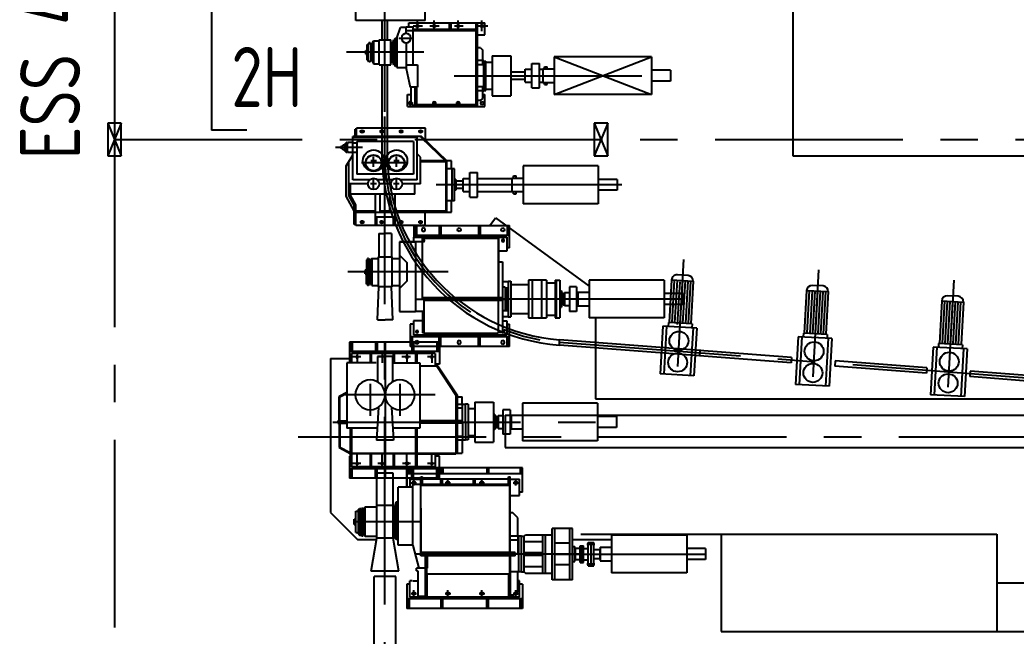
# Model space of a CAD drawing. Extents: x 10 to 414, y 6 to 241.
# Drawn here: x 30.17 to 63.34, y 189.51 to 210.03 of the extents above; entities that cross this region are included whole.
import ezdxf
from ezdxf.enums import TextEntityAlignment as Align

# ---------------------------------------------------------------- set-up
doc = ezdxf.new("R2010")
doc.units = 0
doc.header["$LTSCALE"] = 5
doc.header["$MEASUREMENT"] = 0
doc.linetypes.add('LINEA-LINEETTA', pattern=[2, 1.25, -0.25, 0.25, -0.25])
doc.layers.get('0').update_dxf_attribs({"linetype": 'CONTINUOUS'})
for name, color, linetype in [('1', 7, 'LINEA-LINEETTA'), ('12', 3, 'CONTINUOUS'), ('COLONNA', 20, 'CONTINUOUS'), ('ESS', 7, 'CONTINUOUS'), ('ESS580H', 3, 'CONTINUOUS'), ('MACHINE_NUOVE', 3, 'CONTINUOUS'), ('SCRITTE2', 7, 'CONTINUOUS')]:
    doc.layers.add(name, color=color, linetype=linetype)
doc.styles.add('DIN', font='DIN.shx', dxfattribs={"width": 0.85})

# ---------------------------------------------------------------- blocks, each defined once
blk = doc.blocks.new('COLONN1')
at = {"layer": 'COLONNA'}
for p, q in [((-125, 300), (125, -300)), ((125, 300), (-125, -300)), ((-125, 300), (-125, -300)), ((125, 300), (-125, 300)), ((125, -300), (125, 300)), ((-125, -300), (125, -300))]:
    blk.add_line(p, q, dxfattribs=at)

msp = doc.modelspace()

# ---------------------------------------------------------------- linework, layer by layer
at = {"color": 20}
for p, q in [((36.547, 213.409), (36.547, 206.358)), ((55.909, 210.999), (55.909, 205.509)), ((37.726, 206.358), (36.547, 206.358)), ((55.909, 205.509), (64.099, 205.509)), ((45.82, 203.18), (46.009, 203.439)), ((46.009, 203.439), (49.121, 201.168)), ((49.339, 200.105), (49.339, 197.409)), ((40.515, 198.759), (40.515, 193.629)), ((40.515, 198.759), (41.149, 198.759)), ((49.339, 197.409), (61.537, 197.409)), ((61.452, 197.409), (71.478, 197.409)), ((40.515, 193.629), (41.415, 192.729)), ((41.415, 192.729), (42.05, 192.729)), ((48.574, 192.729), (49.87, 192.729)), ((48.844, 192.909), (62.704, 192.909)), ((50.235, 192.909), (50.235, 192.873)), ((53.524, 192.909), (53.524, 189.669)), ((62.704, 192.909), (62.704, 189.669)), ((62.704, 191.289), (74.404, 191.289)), ((53.524, 189.669), (74.404, 189.669))]:
    msp.add_line(p, q, dxfattribs=at)
at = {"layer": '1', "color": 20}
for p, q in [((33.319, 231.069), (33.319, 206.049)), ((42.314, 206.81), (42.314, 178.997)), ((33.319, 206.049), (357.182, 206.049)), ((33.319, 206.049), (33.319, 174.009)), ((52.27, 202.057), (52.064, 198.494)), ((56.763, 201.707), (56.568, 198.143)), ((61.263, 201.362), (61.068, 197.798)), ((84.072, 196.532), (48.131, 199.291)), ((39.44, 196.149), (75.829, 196.149))]:
    msp.add_line(p, q, dxfattribs=at)
at = {"layer": '1', "color": 20, "linetype": 'Continuous'}
for p, q in [((55.863, 198.788), (48.132, 199.382)), ((55.853, 198.608), (48.132, 199.201)), ((60.353, 198.263), (57.305, 198.497)), ((60.363, 198.443), (57.315, 198.677)), ((84.065, 196.442), (61.805, 198.151)), ((84.079, 196.622), (61.815, 198.331))]:
    msp.add_line(p, q, dxfattribs=at)
at = {"layer": '12', "color": 20}
for p, q in [((51.87, 201.373), (51.788, 199.953)), ((51.87, 201.373), (52.589, 201.331)), ((51.96, 201.367), (51.878, 199.948)), ((52.05, 201.362), (51.967, 199.943)), ((52.42, 201.521), (52.06, 201.542)), ((52.229, 201.352), (52.147, 199.933)), ((52.319, 201.346), (52.237, 199.927)), ((52.409, 201.341), (52.327, 199.922)), ((52.499, 201.336), (52.417, 199.917)), ((52.14, 201.311), (52.057, 199.892)), ((52.589, 201.331), (52.506, 199.912)), ((56.365, 201.021), (56.287, 199.602)), ((56.365, 201.021), (57.084, 200.982)), ((56.455, 201.016), (56.377, 199.597)), ((56.545, 201.011), (56.467, 199.592)), ((56.914, 201.171), (56.555, 201.191)), ((56.635, 201.006), (56.557, 199.587)), ((56.724, 201.001), (56.646, 199.582)), ((56.814, 200.996), (56.736, 199.577)), ((56.904, 200.991), (56.826, 199.572)), ((56.994, 200.987), (56.916, 199.567)), ((57.084, 200.982), (57.006, 199.562)), ((60.865, 200.676), (60.787, 199.256)), ((60.865, 200.676), (61.584, 200.636)), ((60.955, 200.671), (60.877, 199.251)), ((61.414, 200.826), (61.055, 200.845)), ((61.045, 200.666), (60.967, 199.246)), ((61.135, 200.661), (61.057, 199.241)), ((61.224, 200.656), (61.146, 199.237)), ((61.314, 200.651), (61.236, 199.232)), ((61.404, 200.646), (61.326, 199.227)), ((61.494, 200.641), (61.416, 199.222)), ((61.584, 200.636), (61.506, 199.217)), ((51.581, 199.834), (51.489, 198.246)), ((52.706, 199.769), (51.581, 199.834)), ((51.703, 199.827), (51.611, 198.239)), ((51.762, 199.955), (51.754, 199.824)), ((52.553, 199.909), (51.762, 199.955)), ((52.584, 199.776), (52.492, 198.188)), ((52.553, 199.909), (52.545, 199.778)), ((52.706, 199.769), (52.614, 198.181)), ((56.081, 199.482), (55.994, 197.893)), ((57.206, 199.42), (56.081, 199.482)), ((56.203, 199.475), (56.116, 197.887)), ((56.261, 199.603), (56.254, 199.472)), ((57.052, 199.56), (56.261, 199.603)), ((57.084, 199.427), (56.997, 197.838)), ((57.052, 199.56), (57.045, 199.429)), ((57.206, 199.42), (57.119, 197.832)), ((52.813, 198.872), (52.824, 199.052)), ((60.581, 199.136), (60.494, 197.548)), ((61.706, 199.075), (60.581, 199.136)), ((60.703, 199.13), (60.616, 197.541)), ((60.761, 199.258), (60.754, 199.127)), ((61.552, 199.214), (60.761, 199.258)), ((61.584, 199.081), (61.497, 197.493)), ((61.552, 199.214), (61.545, 199.084)), ((61.706, 199.075), (61.619, 197.486)), ((55.863, 198.788), (55.853, 198.608)), ((57.315, 198.677), (57.305, 198.497)), ((60.363, 198.443), (60.353, 198.263)), ((52.614, 198.181), (51.489, 198.246)), ((61.815, 198.331), (61.805, 198.151)), ((57.119, 197.832), (55.994, 197.893)), ((61.619, 197.486), (60.494, 197.548)), ((46.324, 196.869), (78.511, 196.869)), ((46.324, 196.869), (46.324, 195.789)), ((46.324, 195.789), (69.13, 195.789)), ((41.954, 191.498), (41.954, 179.809)), ((42.674, 191.498), (42.674, 179.809))]:
    msp.add_line(p, q, dxfattribs=at)
for centre in [(52.113, 199.345), (56.614, 198.994), (52.071, 198.626), (61.114, 198.649), (56.575, 198.275), (61.075, 197.93)]:
    msp.add_circle(centre, 0.315, dxfattribs=at)
for centre, start, end in [((52.05, 201.362), 86.6771, 176.6771), ((52.409, 201.341), 356.6771, 86.6771), ((56.545, 201.011), 86.8578, 176.8578), ((56.904, 200.991), 356.8578, 86.8578), ((61.045, 200.666), 86.8578, 176.8578), ((61.404, 200.646), 356.8578, 86.8578)]:
    msp.add_arc(centre, 0.18, start, end, dxfattribs=at)
at = {"layer": 'ESS', "color": 20, "linetype": 'Continuous'}
for p, q in [((41.354, 210.015), (41.354, 210.7)), ((43.659, 210.015), (43.659, 210.453)), ((43.659, 210.015), (41.354, 210.015)), ((42.717, 209.425), (42.847, 209.776)), ((43.03, 209.776), (42.847, 209.776)), ((43.03, 209.799), (43.259, 209.799)), ((43.03, 209.578), (43.03, 209.799)), ((43.03, 209.677), (45.364, 209.677)), ((43.121, 209.929), (45.654, 209.929)), ((43.121, 209.799), (43.121, 209.929)), ((43.259, 208.54), (43.259, 209.799)), ((43.259, 209.723), (45.364, 209.723)), ((44.479, 209.723), (44.479, 209.929)), ((44.525, 209.723), (44.525, 209.929)), ((45.364, 207.152), (45.364, 209.929)), ((45.41, 207.152), (45.41, 209.929)), ((45.654, 209.532), (45.654, 209.929)), ((41.886, 209.212), (41.939, 209.334)), ((41.939, 209.334), (41.939, 208.571)), ((41.939, 209.334), (42.13, 209.334)), ((42.13, 208.533), (42.13, 209.372)), ((42.13, 209.372), (42.526, 209.372)), ((42.526, 208.533), (42.526, 209.372)), ((42.603, 209.288), (42.618, 209.364)), ((42.649, 209.364), (42.618, 209.364)), ((42.649, 209.364), (42.671, 209.425)), ((42.649, 209.364), (42.649, 208.54)), ((42.717, 209.425), (42.671, 209.425)), ((42.717, 209.425), (42.717, 208.449)), ((42.791, 209.425), (43.256, 209.425)), ((45.41, 209.532), (45.654, 209.532)), ((41.687, 208.891), (41.687, 209.013)), ((41.687, 209.013), (41.733, 209.013)), ((41.733, 208.693), (41.733, 209.212)), ((41.733, 209.212), (41.764, 209.212)), ((41.787, 209.273), (41.764, 209.212)), ((41.764, 208.693), (41.764, 209.212)), ((41.832, 209.273), (41.787, 209.273)), ((41.855, 209.212), (41.832, 209.273)), ((41.855, 208.693), (41.855, 209.212)), ((41.855, 209.212), (41.886, 209.212)), ((41.886, 208.693), (41.886, 209.212)), ((42.526, 209.28), (42.58, 209.28)), ((42.58, 209.288), (42.603, 209.288)), ((42.58, 208.617), (42.58, 209.288)), ((42.603, 208.617), (42.603, 209.288)), ((43.03, 209.273), (43.03, 208.418)), ((45.509, 209.105), (45.41, 209.105)), ((45.509, 209.105), (45.585, 209.028)), ((45.585, 208.54), (45.585, 209.028)), ((41.687, 208.891), (41.733, 208.891)), ((41.733, 208.693), (41.764, 208.693)), ((41.787, 208.632), (41.764, 208.693)), ((41.832, 208.632), (41.787, 208.632)), ((41.832, 208.632), (41.855, 208.693)), ((41.855, 208.693), (41.886, 208.693)), ((41.886, 208.693), (41.939, 208.571)), ((45.585, 208.678), (45.41, 208.678)), ((45.585, 208.678), (45.616, 208.678)), ((45.616, 207.671), (45.616, 208.678)), ((45.616, 208.662), (45.684, 208.662)), ((45.684, 207.686), (45.684, 208.662)), ((51.201, 208.804), (47.961, 208.804)), ((47.961, 208.804), (47.961, 207.544)), ((51.201, 208.804), (51.201, 207.544)), ((41.939, 208.571), (42.13, 208.571)), ((42.13, 208.533), (42.526, 208.533)), ((42.526, 208.624), (42.58, 208.624)), ((42.58, 208.617), (42.603, 208.617)), ((42.618, 208.54), (42.603, 208.617)), ((42.649, 208.54), (42.618, 208.54)), ((42.671, 208.479), (42.649, 208.54)), ((42.717, 208.479), (42.671, 208.479)), ((42.717, 208.449), (43.03, 208.449)), ((43.03, 208.54), (43.411, 208.54)), ((43.03, 208.418), (43.167, 207.793)), ((43.411, 208.54), (43.411, 207.793)), ((45.616, 208.54), (45.41, 208.54)), ((45.616, 208.525), (45.662, 208.525)), ((45.662, 207.823), (45.662, 208.525)), ((46.994, 207.958), (46.994, 208.39)), ((46.994, 208.39), (47.21, 208.39)), ((47.21, 207.765), (47.21, 208.584)), ((47.21, 208.584), (47.466, 208.584)), ((47.466, 207.765), (47.466, 208.584)), ((47.466, 208.39), (47.583, 208.39)), ((47.583, 208.399), (47.961, 208.399)), ((47.583, 208.399), (47.583, 207.949)), ((47.637, 208.399), (47.637, 208.471)), ((47.637, 208.471), (47.727, 208.471)), ((47.727, 208.399), (47.727, 208.471)), ((51.831, 208.354), (51.201, 208.354)), ((51.831, 208.354), (51.831, 207.994)), ((46.994, 208.296), (46.521, 208.296)), ((46.994, 208.052), (46.521, 208.052)), ((46.994, 208.052), (46.994, 208.296)), ((51.831, 207.994), (51.201, 207.994)), ((43.411, 207.793), (43.167, 207.793)), ((43.182, 207.793), (43.182, 207.259)), ((43.335, 207.152), (43.335, 207.793)), ((43.381, 207.152), (43.381, 207.793)), ((45.616, 207.808), (45.41, 207.808)), ((45.585, 207.671), (45.41, 207.671)), ((45.585, 207.419), (45.585, 207.808)), ((45.585, 207.671), (45.616, 207.671)), ((45.616, 207.823), (45.662, 207.823)), ((45.616, 207.686), (45.684, 207.686)), ((46.994, 207.958), (47.21, 207.958)), ((47.21, 207.765), (47.466, 207.765)), ((47.466, 207.958), (47.583, 207.958)), ((47.583, 207.949), (47.961, 207.949)), ((47.637, 207.877), (47.637, 207.949)), ((47.637, 207.877), (47.727, 207.877)), ((47.727, 207.877), (47.727, 207.949)), ((43.076, 207.549), (43.182, 207.549)), ((43.076, 207.152), (43.076, 207.549)), ((43.175, 207.178), (43.175, 207.333)), ((43.968, 207.193), (43.968, 207.326)), ((44.761, 207.193), (44.761, 207.326)), ((45.509, 207.343), (45.41, 207.343)), ((45.509, 207.343), (45.585, 207.419)), ((45.585, 207.549), (45.654, 207.549)), ((45.654, 207.152), (45.654, 207.549)), ((51.201, 207.544), (47.961, 207.544)), ((43.076, 207.152), (45.654, 207.152)), ((43.094, 207.259), (43.259, 207.259)), ((43.259, 207.182), (43.182, 207.259)), ((43.335, 207.182), (43.259, 207.182)), ((43.381, 207.213), (45.364, 207.213)), ((45.41, 207.167), (43.381, 207.167)), ((43.899, 207.259), (44.041, 207.259)), ((44.687, 207.259), (44.835, 207.259)), ((41.378, 206.388), (41.338, 206.388)), ((41.338, 206.145), (41.338, 206.388)), ((43.676, 206.421), (41.378, 206.421)), ((41.378, 206.145), (41.378, 206.421)), ((41.66, 206.315), (41.474, 206.315)), ((41.565, 206.256), (41.565, 206.369)), ((42.292, 206.315), (42.138, 206.315)), ((42.214, 206.256), (42.214, 206.369)), ((42.934, 206.315), (42.784, 206.315)), ((42.864, 206.256), (42.864, 206.369)), ((43.598, 206.315), (43.429, 206.315)), ((43.513, 206.256), (43.513, 206.369)), ((43.676, 206.02), (43.676, 206.421)), ((43.546, 206.145), (41.257, 206.145)), ((41.257, 204.7), (41.257, 206.145)), ((43.4, 206.112), (41.257, 206.112)), ((43.27, 205.982), (41.386, 205.982)), ((41.386, 205.982), (41.386, 204.894)), ((43.27, 205.982), (43.27, 204.894)), ((43.4, 204.7), (43.4, 206.145)), ((44.39, 205.333), (43.546, 206.145)), ((43.546, 206.1), (43.546, 206.145)), ((43.546, 206.1), (44.358, 205.319)), ((40.924, 205.806), (40.843, 205.806)), ((40.843, 205.806), (40.843, 205.757)), ((40.924, 205.757), (40.843, 205.757)), ((40.997, 205.855), (40.924, 205.855)), ((40.924, 205.709), (40.924, 205.855)), ((40.997, 205.709), (40.924, 205.709)), ((41.045, 205.944), (40.96, 205.855)), ((40.96, 205.709), (41.045, 205.619)), ((40.997, 205.709), (40.997, 205.855)), ((41.045, 205.619), (41.045, 205.944)), ((41.078, 205.944), (41.045, 205.944)), ((41.078, 205.917), (41.104, 205.944)), ((41.078, 205.619), (41.078, 205.944)), ((41.104, 205.619), (41.078, 205.646)), ((41.257, 205.944), (41.104, 205.944)), ((41.257, 205.936), (41.386, 205.936)), ((41.037, 205.17), (41.257, 205.528)), ((41.078, 205.619), (41.045, 205.619)), ((41.257, 205.619), (41.104, 205.619)), ((41.127, 204.187), (41.127, 205.316)), ((41.257, 205.628), (41.386, 205.628)), ((43.505, 205.463), (43.4, 205.568)), ((43.505, 204.57), (43.505, 205.463)), ((44.343, 205.333), (43.505, 205.333)), ((44.358, 203.628), (44.358, 205.319)), ((44.536, 205.333), (44.39, 205.333)), ((44.39, 203.628), (44.39, 205.333)), ((44.536, 205.073), (44.536, 205.333)), ((41.037, 204.164), (41.037, 205.17)), ((44.358, 205.3), (43.505, 205.3)), ((44.642, 205.073), (44.39, 205.073)), ((44.561, 204.001), (44.561, 205.073)), ((44.642, 204.001), (44.642, 205.073)), ((49.428, 205.167), (46.926, 205.167)), ((46.926, 205.167), (46.926, 203.907)), ((49.428, 205.167), (49.428, 203.907)), ((41.812, 204.7), (41.257, 204.7)), ((43.27, 204.894), (41.386, 204.894)), ((42.576, 204.7), (42.081, 204.7)), ((43.4, 204.7), (42.844, 204.7)), ((44.69, 204.716), (44.642, 204.716)), ((44.69, 204.716), (44.69, 204.359)), ((44.934, 204.659), (44.69, 204.659)), ((44.934, 204.753), (45.15, 204.753)), ((44.934, 204.321), (44.934, 204.753)), ((44.934, 204.415), (44.934, 204.659)), ((45.15, 204.947), (45.406, 204.947)), ((45.15, 204.128), (45.15, 204.947)), ((45.406, 204.128), (45.406, 204.947)), ((45.406, 204.753), (46.548, 204.753)), ((46.548, 204.762), (46.926, 204.762)), ((46.548, 204.762), (46.548, 204.312)), ((46.602, 204.834), (46.692, 204.834)), ((46.602, 204.762), (46.602, 204.834)), ((46.692, 204.762), (46.692, 204.834)), ((50.058, 204.717), (49.428, 204.717)), ((50.058, 204.717), (50.058, 204.357)), ((41.76, 204.57), (41.127, 204.57)), ((41.175, 204.199), (41.175, 204.57)), ((42.523, 204.57), (42.133, 204.57)), ((43.505, 204.57), (42.896, 204.57)), ((43.319, 204.229), (43.319, 204.57)), ((44.69, 204.359), (44.642, 204.359)), ((44.934, 204.415), (44.69, 204.415)), ((44.934, 204.321), (45.15, 204.321)), ((45.406, 204.321), (46.548, 204.321)), ((50.058, 204.357), (49.428, 204.357)), ((41.305, 203.677), (41.037, 204.164)), ((41.305, 203.862), (41.127, 204.187)), ((43.319, 204.229), (41.175, 204.229)), ((41.354, 203.875), (41.175, 204.199)), ((42.003, 204.229), (42.003, 203.222)), ((42.166, 203.628), (42.166, 204.229)), ((42.49, 203.628), (42.49, 204.229)), ((42.653, 204.229), (42.653, 203.222)), ((44.642, 204.001), (44.39, 204.001)), ((44.536, 203.628), (44.536, 204.001)), ((45.15, 204.128), (45.406, 204.128)), ((46.548, 204.312), (46.926, 204.312)), ((46.602, 204.24), (46.602, 204.312)), ((46.602, 204.24), (46.692, 204.24)), ((46.692, 204.24), (46.692, 204.312)), ((41.305, 203.222), (41.305, 203.862)), ((41.354, 203.19), (41.354, 203.875)), ((42.003, 203.661), (41.354, 203.661)), ((42.49, 203.661), (42.166, 203.661)), ((44.358, 203.661), (42.653, 203.661)), ((49.428, 203.907), (46.926, 203.907)), ((41.354, 203.628), (44.39, 203.628)), ((41.565, 203.24), (41.565, 203.357)), ((42.653, 203.466), (42.003, 203.466)), ((42.052, 203.222), (42.052, 203.466)), ((42.214, 203.24), (42.214, 203.357)), ((42.604, 203.222), (42.604, 203.466)), ((42.864, 203.24), (42.864, 203.357)), ((43.513, 203.24), (43.513, 203.357)), ((43.659, 203.19), (43.659, 203.628)), ((44.39, 203.628), (44.536, 203.628)), ((41.354, 203.222), (41.305, 203.222)), ((43.659, 203.19), (41.354, 203.19)), ((41.642, 203.295), (41.488, 203.295)), ((42.052, 203.222), (42.003, 203.222)), ((42.295, 203.295), (42.138, 203.295)), ((42.931, 203.295), (42.794, 203.295)), ((43.587, 203.295), (43.433, 203.295))]:
    msp.add_line(p, q, dxfattribs=at)
at = {"layer": 'ESS', "color": 20}
for p, q in [((43.404, 209.653), (43.404, 210.01)), ((43.968, 209.653), (43.968, 210.01)), ((44.761, 209.653), (44.761, 210.01)), ((45.555, 209.653), (45.555, 210.01)), ((43.265, 209.829), (43.58, 209.829)), ((43.822, 209.829), (44.127, 209.829)), ((44.644, 209.829), (44.928, 209.829)), ((45.362, 209.829), (45.75, 209.829)), ((41.947, 204.429), (41.947, 204.712)), ((42.71, 204.429), (42.71, 204.712)), ((42.045, 204.57), (41.848, 204.57)), ((42.799, 204.57), (42.615, 204.57)), ((43.291, 203.18), (46.477, 203.18)), ((43.291, 203.18), (43.291, 202.793)), ((43.372, 203.153), (43.318, 203.153)), ((43.318, 203.153), (43.318, 202.865)), ((43.372, 203.153), (43.372, 202.865)), ((44.182, 203.153), (44.128, 203.153)), ((44.128, 203.153), (44.128, 202.865)), ((44.182, 203.153), (44.182, 202.865)), ((45.442, 203.153), (45.442, 202.865)), ((45.442, 203.153), (45.496, 203.153)), ((45.496, 203.153), (45.496, 202.865)), ((46.396, 203.153), (46.45, 203.153)), ((46.396, 203.153), (46.396, 202.865)), ((46.45, 203.153), (46.45, 202.865)), ((46.477, 202.442), (46.477, 203.18)), ((42.117, 202.919), (42.328, 202.919)), ((42.117, 202.919), (42.117, 202.136)), ((42.54, 202.919), (42.328, 202.919)), ((42.54, 202.919), (42.54, 202.136)), ((43.273, 202.793), (46.378, 202.793)), ((43.273, 202.793), (43.273, 202.64)), ((43.291, 202.865), (46.477, 202.865)), ((46.108, 202.766), (43.561, 202.766)), ((43.561, 202.766), (43.561, 200.735)), ((46.09, 202.748), (43.561, 202.748)), ((46.09, 202.748), (46.09, 200.78)), ((46.108, 202.766), (46.108, 200.78)), ((46.378, 202.793), (46.378, 202.325)), ((42.805, 202.64), (42.805, 200.318)), ((43.561, 202.64), (42.805, 202.64)), ((42.805, 202.64), (43.345, 202.64)), ((43.345, 202.64), (43.345, 200.318)), ((46.477, 202.442), (46.378, 202.442)), ((41.743, 202.046), (41.716, 202.046)), ((41.716, 202.046), (41.716, 201.641)), ((41.779, 202.091), (41.743, 202.091)), ((41.743, 202.091), (41.743, 201.191)), ((41.779, 202.091), (41.815, 202.029)), ((41.779, 202.091), (41.779, 201.191)), ((41.851, 202.029), (41.815, 202.029)), ((41.815, 202.029), (41.815, 201.641)), ((41.887, 202.091), (41.851, 202.029)), ((41.851, 202.029), (41.851, 201.641)), ((41.887, 202.091), (42.103, 202.091)), ((41.887, 202.091), (41.887, 201.191)), ((42.103, 202.136), (42.553, 202.136)), ((42.103, 202.136), (42.103, 201.146)), ((42.553, 202.136), (42.553, 201.146)), ((42.553, 202.091), (42.805, 202.091)), ((42.805, 202.199), (43.057, 201.947)), ((46.378, 202.325), (46.108, 202.325)), ((41.662, 201.704), (41.716, 201.704)), ((41.662, 201.704), (41.662, 201.641)), ((43.057, 201.947), (43.057, 201.335)), ((46.108, 201.979), (46.234, 201.979)), ((46.234, 201.979), (46.234, 199.63)), ((46.234, 201.979), (46.234, 199.63)), ((41.662, 201.578), (41.662, 201.641)), ((41.662, 201.578), (41.716, 201.578)), ((41.716, 201.236), (41.716, 201.641)), ((41.815, 201.253), (41.815, 201.641)), ((41.851, 201.253), (41.851, 201.641)), ((43.057, 201.335), (42.805, 201.083)), ((47.102, 201.365), (47.102, 200.105)), ((47.705, 201.365), (47.102, 201.365)), ((47.228, 201.365), (47.228, 200.105)), ((47.534, 201.365), (47.534, 200.105)), ((47.705, 201.365), (47.705, 200.105)), ((47.993, 201.365), (47.993, 200.105)), ((47.993, 201.365), (48.146, 201.365)), ((48.029, 201.365), (48.029, 200.105)), ((48.146, 201.365), (48.146, 200.105)), ((49.121, 201.365), (49.121, 200.105)), ((51.623, 201.365), (49.121, 201.365)), ((51.623, 201.365), (51.623, 200.105)), ((41.743, 201.236), (41.716, 201.236)), ((41.779, 201.191), (41.743, 201.191)), ((41.779, 201.191), (41.815, 201.253)), ((41.851, 201.253), (41.815, 201.253)), ((41.887, 201.191), (41.851, 201.253)), ((41.887, 201.191), (42.103, 201.191)), ((42.072, 200.039), (42.117, 201.146)), ((42.553, 201.146), (42.103, 201.146)), ((42.585, 200.039), (42.54, 201.146)), ((42.553, 201.191), (42.805, 201.191)), ((46.234, 201.32), (46.429, 201.32)), ((46.324, 201.131), (46.234, 201.131)), ((46.324, 201.131), (46.324, 200.339)), ((46.324, 201.113), (46.396, 201.113)), ((46.396, 201.113), (46.396, 200.357)), ((46.429, 201.329), (46.519, 201.329)), ((46.429, 201.32), (46.429, 200.15)), ((46.519, 201.329), (46.519, 200.141)), ((46.519, 201.221), (47.102, 201.221)), ((47.705, 201.275), (47.993, 201.275)), ((48.146, 201.005), (48.2, 201.005)), ((48.2, 201.005), (48.2, 200.465)), ((48.47, 201.145), (48.47, 200.326)), ((48.707, 201.145), (48.47, 201.145)), ((48.707, 201.145), (48.707, 200.326)), ((43.345, 200.735), (46.324, 200.735)), ((46.234, 200.78), (43.561, 200.78)), ((43.615, 200.735), (43.615, 199.594)), ((46.234, 200.69), (43.615, 200.69)), ((46.09, 200.69), (46.09, 199.594)), ((46.234, 200.78), (46.234, 200.69)), ((48.254, 200.915), (48.2, 200.915)), ((48.254, 200.924), (48.254, 200.547)), ((48.254, 200.924), (48.308, 200.924)), ((48.308, 200.956), (48.308, 200.515)), ((48.308, 200.956), (48.47, 200.956)), ((48.707, 200.956), (48.743, 200.956)), ((48.743, 200.96), (48.743, 200.51)), ((48.743, 200.96), (49.121, 200.96)), ((52.253, 200.915), (51.623, 200.915)), ((52.253, 200.915), (52.253, 200.555)), ((46.324, 200.339), (46.234, 200.339)), ((46.324, 200.357), (46.396, 200.357)), ((48.146, 200.465), (48.2, 200.465)), ((48.254, 200.555), (48.2, 200.555)), ((48.254, 200.547), (48.308, 200.547)), ((48.308, 200.515), (48.47, 200.515)), ((48.707, 200.515), (48.743, 200.515)), ((48.743, 200.51), (49.121, 200.51)), ((52.253, 200.555), (51.623, 200.555)), ((42.072, 200.039), (42.328, 200.039)), ((42.585, 200.039), (42.328, 200.039)), ((42.805, 200.318), (43.345, 200.318)), ((43.273, 200.012), (43.273, 199.544)), ((43.57, 200.012), (43.273, 200.012)), ((43.615, 200.318), (43.345, 200.318)), ((43.57, 200.318), (43.57, 199.612)), ((46.234, 200.15), (46.429, 200.15)), ((46.234, 200.012), (46.378, 200.012)), ((46.378, 200.012), (46.378, 199.544)), ((46.429, 200.141), (46.519, 200.141)), ((46.519, 200.249), (47.102, 200.249)), ((47.102, 200.105), (47.705, 200.105)), ((47.705, 200.195), (47.993, 200.195)), ((47.993, 200.105), (48.146, 200.105)), ((48.707, 200.326), (48.47, 200.326)), ((51.623, 200.105), (49.121, 200.105)), ((43.273, 199.895), (43.165, 199.895)), ((43.165, 199.895), (43.165, 199.157)), ((46.378, 199.895), (46.477, 199.895)), ((46.477, 199.157), (46.477, 199.895)), ((46.477, 199.472), (43.165, 199.472)), ((43.192, 199.184), (43.192, 199.472)), ((43.246, 199.184), (43.246, 199.472)), ((43.273, 199.544), (46.378, 199.544)), ((43.615, 199.612), (43.57, 199.612)), ((43.615, 199.594), (46.09, 199.594)), ((44.128, 199.184), (44.128, 199.472)), ((44.182, 199.184), (44.182, 199.472)), ((45.442, 199.184), (45.442, 199.472)), ((45.496, 199.184), (45.496, 199.472)), ((46.09, 199.63), (46.234, 199.63)), ((46.396, 199.184), (46.396, 199.472)), ((46.45, 199.184), (46.45, 199.472)), ((44.137, 199.301), (41.149, 199.301)), ((41.149, 199.301), (41.149, 198.613)), ((41.23, 199.274), (41.176, 199.274)), ((41.176, 199.274), (41.176, 198.986)), ((41.23, 199.274), (41.23, 198.986)), ((42.013, 199.274), (42.013, 198.986)), ((42.067, 199.274), (42.013, 199.274)), ((42.067, 199.274), (42.067, 198.986)), ((42.328, 199.292), (42.328, 194.774)), ((46.477, 199.157), (43.165, 199.157)), ((43.246, 199.184), (43.192, 199.184)), ((43.273, 199.274), (43.219, 199.274)), ((43.219, 199.274), (43.219, 198.986)), ((43.273, 199.274), (43.273, 198.986)), ((44.11, 199.274), (44.056, 199.274)), ((44.056, 199.274), (44.056, 198.986)), ((44.11, 199.274), (44.11, 198.986)), ((44.182, 199.184), (44.128, 199.184)), ((44.137, 199.301), (44.137, 198.563)), ((45.442, 199.184), (45.496, 199.184)), ((46.396, 199.184), (46.45, 199.184)), ((44.137, 198.986), (41.149, 198.986)), ((42.166, 198.923), (41.212, 198.923)), ((42.283, 198.923), (41.212, 198.923)), ((41.212, 198.923), (41.212, 198.617)), ((41.212, 198.923), (41.212, 198.617)), ((41.525, 198.806), (41.255, 198.806)), ((41.525, 198.806), (41.255, 198.806)), ((41.401, 198.97), (41.401, 198.614)), ((41.401, 198.97), (41.401, 198.614)), ((41.833, 198.896), (41.869, 198.896)), ((41.833, 198.896), (41.869, 198.896)), ((41.833, 198.896), (41.833, 198.613)), ((41.833, 198.896), (41.833, 198.613)), ((41.869, 198.896), (41.869, 198.613)), ((41.869, 198.896), (41.869, 198.613)), ((42.076, 198.824), (42.076, 197.977)), ((42.58, 198.824), (42.076, 198.824)), ((42.353, 198.806), (42.083, 198.806)), ((42.353, 198.806), (42.083, 198.806)), ((42.229, 198.97), (42.229, 198.614)), ((42.229, 198.97), (42.229, 198.614)), ((44.002, 198.923), (42.283, 198.923)), ((44.002, 198.923), (42.4, 198.923)), ((42.58, 198.824), (42.58, 197.977)), ((42.598, 198.896), (42.634, 198.896)), ((42.598, 198.896), (42.598, 198.613)), ((42.598, 198.896), (42.634, 198.896)), ((42.598, 198.896), (42.598, 198.613)), ((42.634, 198.896), (42.634, 198.613)), ((42.634, 198.896), (42.634, 198.613)), ((43.181, 198.806), (42.884, 198.806)), ((43.181, 198.806), (42.884, 198.806)), ((43.057, 198.97), (43.057, 198.614)), ((43.057, 198.97), (43.057, 198.614)), ((43.345, 198.896), (43.345, 198.613)), ((43.345, 198.896), (43.381, 198.896)), ((43.345, 198.896), (43.345, 198.613)), ((43.345, 198.896), (43.381, 198.896)), ((43.381, 198.896), (43.381, 198.613)), ((43.381, 198.896), (43.381, 198.613)), ((44.009, 198.806), (43.739, 198.806)), ((44.009, 198.806), (43.739, 198.806)), ((43.885, 198.97), (43.885, 198.614)), ((43.885, 198.97), (43.885, 198.614)), ((44.002, 198.923), (44.002, 198.518)), ((44.002, 198.923), (44.002, 198.518)), ((42.031, 198.613), (41.059, 198.613)), ((41.059, 198.613), (41.059, 196.435)), ((41.059, 198.613), (41.059, 196.435)), ((42.58, 198.613), (43.489, 198.613)), ((43.489, 198.613), (43.489, 196.435)), ((43.489, 198.613), (43.489, 196.435)), ((43.489, 198.514), (44.091, 198.514)), ((43.489, 198.514), (44.091, 198.514)), ((44.047, 198.496), (43.489, 198.496)), ((44.047, 198.496), (43.489, 198.496)), ((44.137, 198.563), (44.002, 198.563)), ((44.047, 198.496), (44.686, 197.531)), ((44.047, 198.496), (44.686, 197.531)), ((44.091, 198.514), (44.731, 197.548)), ((44.091, 198.514), (44.731, 197.548)), ((41.059, 197.626), (40.798, 197.486)), ((40.798, 196.676), (40.798, 197.486)), ((41.059, 197.595), (40.825, 197.47)), ((40.825, 196.676), (40.825, 197.47)), ((44.686, 197.531), (44.686, 196.676)), ((44.731, 197.548), (44.731, 196.676)), ((44.731, 197.477), (44.893, 197.477)), ((44.893, 197.234), (44.893, 197.477)), ((42.111, 197.136), (42.044, 196.034)), ((42.545, 197.136), (42.613, 196.034)), ((44.731, 197.234), (44.911, 197.234)), ((44.731, 197.108), (44.911, 197.108)), ((44.911, 197.234), (45.01, 197.234)), ((44.911, 196.64), (44.911, 197.234)), ((45.1, 197.234), (45.01, 197.234)), ((45.01, 196.64), (45.01, 197.234)), ((45.1, 197.234), (45.1, 196.046)), ((45.1, 197.09), (45.316, 197.09)), ((45.316, 197.306), (45.937, 197.306)), ((45.316, 197.306), (45.316, 195.974)), ((45.937, 197.306), (45.937, 195.974)), ((46.49, 197.05), (46.252, 197.05)), ((46.252, 197.05), (46.252, 196.231)), ((46.49, 197.05), (46.49, 196.231)), ((49.406, 197.27), (46.904, 197.27)), ((46.904, 197.27), (46.904, 196.01)), ((49.406, 197.27), (49.406, 196.01)), ((45.982, 196.892), (45.937, 196.892)), ((45.982, 196.892), (45.982, 196.388)), ((46.036, 196.82), (45.982, 196.82)), ((46.036, 196.829), (46.09, 196.829)), ((46.036, 196.829), (46.036, 196.452)), ((46.09, 196.861), (46.09, 196.42)), ((46.09, 196.861), (46.252, 196.861)), ((46.49, 196.861), (46.526, 196.861)), ((46.526, 196.865), (46.904, 196.865)), ((46.526, 196.865), (46.526, 196.415)), ((50.036, 196.82), (49.406, 196.82)), ((50.036, 196.82), (50.036, 196.46)), ((40.753, 196.676), (40.753, 196.604)), ((40.753, 196.676), (41.059, 196.676)), ((40.753, 196.604), (41.059, 196.604)), ((40.798, 196.604), (40.798, 195.789)), ((40.825, 196.604), (40.825, 195.805)), ((42.068, 196.435), (41.059, 196.435)), ((41.167, 196.435), (41.167, 195.17)), ((41.212, 196.435), (41.212, 195.143)), ((43.489, 196.435), (42.588, 196.435)), ((43.345, 196.435), (43.345, 195.17)), ((43.381, 196.435), (43.381, 195.17)), ((44.884, 196.676), (43.489, 196.676)), ((44.884, 196.604), (43.489, 196.604)), ((44.686, 196.604), (44.686, 195.58)), ((44.731, 196.604), (44.731, 195.598)), ((44.884, 196.676), (44.884, 196.604)), ((44.911, 196.64), (44.911, 196.046)), ((45.01, 196.64), (45.01, 196.046)), ((45.982, 196.388), (45.937, 196.388)), ((46.036, 196.46), (45.982, 196.46)), ((46.036, 196.452), (46.09, 196.452)), ((46.09, 196.42), (46.252, 196.42)), ((46.49, 196.42), (46.526, 196.42)), ((46.526, 196.415), (46.904, 196.415)), ((50.036, 196.46), (49.406, 196.46)), ((42.613, 196.034), (42.044, 196.034)), ((42.478, 196.034), (42.328, 196.034)), ((44.731, 196.172), (44.911, 196.172)), ((44.731, 196.046), (44.911, 196.046)), ((44.893, 196.046), (44.893, 195.598)), ((44.911, 196.046), (45.01, 196.046)), ((45.1, 196.046), (45.01, 196.046)), ((45.1, 196.19), (45.316, 196.19)), ((46.49, 196.231), (46.252, 196.231)), ((40.798, 195.789), (41.167, 195.592)), ((40.825, 195.805), (41.167, 195.622)), ((45.316, 195.974), (45.937, 195.974)), ((49.406, 196.01), (46.904, 196.01)), ((41.149, 195.503), (41.149, 194.765)), ((41.167, 195.503), (41.149, 195.503)), ((41.212, 195.598), (43.345, 195.598)), ((43.345, 195.58), (41.212, 195.58)), ((41.401, 195.095), (41.401, 195.565)), ((41.833, 195.58), (41.833, 195.17)), ((41.869, 195.58), (41.869, 195.17)), ((42.229, 195.095), (42.229, 195.565)), ((42.598, 195.58), (42.598, 195.17)), ((42.634, 195.58), (42.634, 195.17)), ((43.057, 195.095), (43.057, 195.565)), ((43.381, 195.598), (44.731, 195.598)), ((43.381, 195.58), (44.686, 195.58)), ((43.885, 195.095), (43.885, 195.565)), ((44.002, 195.58), (44.002, 195.143)), ((44.137, 195.503), (44.002, 195.503)), ((44.137, 194.765), (44.137, 195.503)), ((44.731, 195.598), (44.893, 195.598)), ((44.137, 195.08), (41.149, 195.08)), ((41.212, 195.17), (41.167, 195.17)), ((41.176, 194.792), (41.176, 195.08)), ((42.283, 195.143), (41.212, 195.143)), ((41.23, 194.792), (41.23, 195.08)), ((41.525, 195.26), (41.255, 195.26)), ((41.833, 195.17), (41.869, 195.17)), ((42.013, 194.792), (42.013, 195.08)), ((42.067, 194.792), (42.067, 195.08)), ((42.353, 195.26), (42.083, 195.26)), ((44.002, 195.143), (42.283, 195.143)), ((42.472, 195.143), (44.002, 195.143)), ((43.417, 195.143), (42.535, 195.143)), ((42.598, 195.17), (42.634, 195.17)), ((43.181, 195.26), (42.911, 195.26)), ((43.057, 194.513), (43.057, 195.114)), ((43.057, 195.114), (43.057, 194.468)), ((46.909, 195.114), (43.057, 195.114)), ((46.909, 195.114), (43.057, 195.114)), ((43.138, 195.087), (43.084, 195.087)), ((43.084, 195.087), (43.084, 194.916)), ((43.138, 195.087), (43.084, 195.087)), ((43.084, 195.087), (43.084, 194.916)), ((43.138, 195.087), (43.138, 194.916)), ((43.138, 195.087), (43.138, 194.916)), ((43.219, 194.792), (43.219, 195.08)), ((43.273, 194.792), (43.273, 195.08)), ((43.345, 195.17), (43.381, 195.17)), ((44.009, 195.26), (43.739, 195.26)), ((44.056, 194.792), (44.056, 195.08)), ((44.11, 194.792), (44.11, 195.08)), ((44.196, 195.087), (44.196, 194.916)), ((44.25, 195.087), (44.196, 195.087)), ((44.196, 195.087), (44.196, 194.916)), ((44.25, 195.087), (44.196, 195.087)), ((44.25, 195.087), (44.25, 194.916)), ((44.25, 195.087), (44.25, 194.916)), ((45.717, 195.087), (45.717, 194.916)), ((45.771, 195.087), (45.717, 195.087)), ((45.717, 195.087), (45.717, 194.916)), ((45.771, 195.087), (45.717, 195.087)), ((45.771, 195.087), (45.771, 194.916)), ((45.771, 195.087), (45.771, 194.916)), ((46.828, 195.087), (46.828, 194.916)), ((46.882, 195.087), (46.828, 195.087)), ((46.828, 195.087), (46.828, 194.916)), ((46.882, 195.087), (46.828, 195.087)), ((46.882, 195.087), (46.882, 194.916)), ((46.882, 195.087), (46.882, 194.916)), ((46.909, 194.304), (46.909, 195.114)), ((46.909, 194.304), (46.909, 195.114)), ((44.137, 194.765), (41.149, 194.765)), ((41.23, 194.792), (41.176, 194.792)), ((42.067, 194.792), (42.013, 194.792)), ((42.058, 193.856), (42.058, 194.936)), ((42.598, 194.936), (42.058, 194.936)), ((42.598, 193.856), (42.598, 194.936)), ((46.909, 194.916), (43.057, 194.916)), ((46.909, 194.916), (43.057, 194.916)), ((43.156, 194.736), (43.156, 194.468)), ((43.156, 194.736), (43.525, 194.736)), ((43.273, 194.792), (43.219, 194.792)), ((43.282, 194.524), (43.282, 194.708)), ((43.525, 194.556), (43.525, 194.817)), ((43.525, 194.817), (43.579, 194.817)), ((43.579, 194.556), (43.579, 194.817)), ((46.441, 194.736), (43.579, 194.736)), ((44.11, 194.792), (44.056, 194.792)), ((44.191, 194.556), (44.191, 194.736)), ((44.245, 194.556), (44.245, 194.736)), ((44.416, 194.524), (44.416, 194.708)), ((45.271, 194.556), (45.271, 194.736)), ((45.325, 194.556), (45.325, 194.736)), ((45.55, 194.524), (45.55, 194.708)), ((46.441, 194.529), (46.441, 194.817)), ((46.441, 194.817), (46.495, 194.817)), ((46.495, 192.297), (46.495, 194.817)), ((46.495, 194.736), (46.81, 194.736)), ((46.684, 194.524), (46.684, 194.708)), ((46.81, 194.196), (46.81, 194.736)), ((43.255, 194.468), (42.769, 194.468)), ((42.769, 192.542), (42.769, 194.468)), ((43.195, 194.619), (43.37, 194.619)), ((46.441, 194.556), (43.255, 194.556)), ((43.255, 192.533), (43.255, 194.556)), ((43.525, 192.189), (43.525, 194.556)), ((46.468, 194.529), (43.525, 194.529)), ((44.329, 194.619), (44.504, 194.619)), ((45.463, 194.619), (45.638, 194.619)), ((46.468, 194.529), (46.468, 192.297)), ((46.468, 194.511), (46.468, 192.297)), ((46.597, 194.619), (46.772, 194.619)), ((46.495, 194.196), (46.81, 194.196)), ((46.909, 194.304), (46.81, 194.304)), ((46.909, 194.304), (46.81, 194.304)), ((41.437, 193.712), (41.473, 193.757)), ((41.437, 193.712), (41.473, 193.757)), ((41.437, 193.712), (41.437, 192.92)), ((41.437, 193.712), (41.437, 192.92)), ((41.473, 193.757), (41.527, 193.757)), ((41.473, 192.875), (41.473, 193.757)), ((41.473, 193.757), (41.527, 193.757)), ((41.473, 192.875), (41.473, 193.757)), ((41.527, 193.757), (41.563, 193.712)), ((41.527, 192.875), (41.527, 193.757)), ((41.527, 193.757), (41.563, 193.712)), ((41.527, 192.875), (41.527, 193.757)), ((41.563, 193.712), (41.599, 193.712)), ((41.563, 193.712), (41.599, 193.712)), ((41.563, 192.92), (41.563, 193.712)), ((41.563, 193.712), (41.599, 193.712)), ((41.563, 193.712), (41.599, 193.712)), ((41.563, 192.92), (41.563, 193.712)), ((41.581, 192.821), (41.581, 193.793)), ((41.581, 192.821), (41.581, 193.793)), ((41.671, 193.802), (41.599, 193.712)), ((41.671, 193.802), (41.599, 193.712)), ((41.599, 192.92), (41.599, 193.712)), ((41.599, 192.92), (41.599, 193.712)), ((42.058, 193.802), (41.671, 193.802)), ((41.671, 192.83), (41.671, 193.802)), ((41.716, 193.802), (41.671, 193.802)), ((41.671, 192.83), (41.671, 193.802)), ((41.716, 193.802), (41.671, 193.802)), ((42.058, 192.776), (42.058, 193.856)), ((42.058, 192.776), (42.058, 193.856)), ((42.598, 193.856), (42.058, 193.856)), ((42.598, 192.776), (42.598, 193.856)), ((42.598, 193.802), (42.634, 193.802)), ((42.634, 193.838), (42.661, 193.838)), ((42.634, 192.794), (42.634, 193.838)), ((42.661, 193.838), (42.697, 193.984)), ((42.661, 192.794), (42.661, 193.838)), ((42.697, 192.738), (42.697, 193.984)), ((42.697, 193.984), (42.769, 193.984)), ((43.525, 193.766), (43.525, 192.189)), ((41.304, 193.406), (41.358, 193.406)), ((41.304, 193.226), (41.304, 193.406)), ((41.304, 193.406), (41.358, 193.406)), ((41.304, 193.226), (41.304, 193.406)), ((41.358, 192.965), (41.358, 193.667)), ((41.358, 193.667), (41.437, 193.667)), ((41.358, 192.965), (41.358, 193.667)), ((41.358, 193.667), (41.437, 193.667)), ((46.585, 193.611), (46.495, 193.611)), ((46.585, 193.611), (46.495, 193.611)), ((46.747, 193.449), (46.585, 193.611)), ((46.747, 192.837), (46.747, 193.449)), ((41.304, 193.37), (41.358, 193.37)), ((41.304, 193.37), (41.358, 193.37)), ((41.304, 193.262), (41.358, 193.262)), ((41.304, 193.262), (41.358, 193.262)), ((41.304, 193.226), (41.358, 193.226)), ((41.304, 193.226), (41.358, 193.226)), ((48.574, 193.098), (47.89, 193.098)), ((47.89, 191.388), (47.89, 193.098)), ((47.98, 191.388), (47.98, 193.098)), ((48.484, 191.388), (48.484, 193.098)), ((48.574, 191.388), (48.574, 193.098)), ((41.358, 192.965), (41.437, 192.965)), ((41.358, 192.965), (41.437, 192.965)), ((41.437, 192.92), (41.473, 192.875)), ((41.437, 192.92), (41.473, 192.875)), ((41.473, 192.875), (41.527, 192.875)), ((41.473, 192.875), (41.527, 192.875)), ((41.527, 192.875), (41.563, 192.92)), ((41.527, 192.875), (41.563, 192.92)), ((41.563, 192.92), (41.599, 192.92)), ((41.563, 192.92), (41.599, 192.92)), ((41.671, 192.83), (41.599, 192.92)), ((41.671, 192.83), (41.599, 192.92)), ((42.058, 192.83), (41.671, 192.83)), ((41.716, 192.83), (41.671, 192.83)), ((41.716, 192.83), (41.671, 192.83)), ((41.865, 191.678), (42.058, 192.776)), ((42.598, 192.776), (42.058, 192.776)), ((42.598, 192.83), (42.634, 192.83)), ((42.792, 191.678), (42.598, 192.776)), ((42.634, 192.794), (42.661, 192.794)), ((42.661, 192.794), (42.697, 192.738)), ((42.697, 192.738), (42.769, 192.738)), ((46.875, 192.837), (46.495, 192.837)), ((46.495, 192.711), (46.765, 192.711)), ((46.765, 192.243), (46.765, 192.837)), ((46.774, 192.243), (46.774, 192.837)), ((46.774, 192.243), (46.774, 192.837)), ((46.774, 192.837), (46.774, 191.649)), ((46.774, 192.837), (46.774, 191.649)), ((46.848, 192.729), (46.875, 192.729)), ((46.875, 192.243), (46.875, 192.837)), ((46.875, 192.837), (46.965, 192.837)), ((46.875, 192.243), (46.875, 192.837)), ((46.875, 192.837), (46.965, 192.837)), ((46.875, 191.649), (46.875, 192.837)), ((46.875, 191.649), (46.875, 192.837)), ((46.965, 192.837), (47.01, 192.882)), ((46.965, 192.837), (47.01, 192.882)), ((46.965, 191.649), (46.965, 192.837)), ((46.965, 191.649), (46.965, 192.837)), ((47.01, 192.882), (47.89, 192.882)), ((47.584, 191.604), (47.584, 192.882)), ((47.584, 191.604), (47.584, 192.882)), ((47.674, 191.604), (47.674, 192.882)), ((48.484, 191.604), (48.484, 192.882)), ((52.372, 192.873), (49.87, 192.873)), ((49.87, 192.873), (49.87, 191.613)), ((52.372, 192.873), (52.372, 191.613)), ((43.255, 192.542), (42.769, 192.542)), ((43.255, 192.533), (43.458, 191.775)), ((46.965, 192.657), (47.584, 192.657)), ((46.965, 192.657), (47.584, 192.657)), ((48.484, 192.603), (47.98, 192.603)), ((48.574, 192.495), (48.646, 192.495)), ((48.646, 191.991), (48.646, 192.495)), ((48.664, 192.396), (48.646, 192.396)), ((48.826, 192.432), (48.664, 192.432)), ((48.664, 192.054), (48.664, 192.432)), ((48.826, 192.522), (48.934, 192.522)), ((48.826, 191.964), (48.826, 192.522)), ((48.88, 191.964), (48.88, 192.522)), ((48.934, 191.964), (48.934, 192.522)), ((48.934, 192.432), (49.096, 192.432)), ((49.047, 192.567), (49.311, 192.567)), ((49.096, 192.63), (49.276, 192.63)), ((49.096, 191.856), (49.096, 192.63)), ((49.186, 191.856), (49.186, 192.63)), ((49.276, 191.856), (49.276, 192.63)), ((49.276, 192.396), (49.492, 192.396)), ((49.492, 192.468), (49.87, 192.468)), ((49.492, 192.468), (49.492, 192.018)), ((49.492, 192.09), (49.492, 192.396)), ((53.002, 192.423), (52.372, 192.423)), ((53.002, 192.423), (53.002, 192.063)), ((46.666, 192.297), (43.525, 192.297)), ((46.666, 192.297), (43.525, 192.297)), ((46.666, 192.243), (43.525, 192.243)), ((43.525, 192.189), (43.525, 192.243)), ((43.525, 192.189), (43.525, 192.243)), ((46.666, 192.189), (43.525, 192.189)), ((46.666, 192.189), (43.525, 192.189)), ((43.66, 192.189), (43.66, 190.821)), ((43.66, 192.189), (43.66, 190.821)), ((43.687, 191.577), (43.687, 192.189)), ((43.687, 191.577), (43.687, 192.189)), ((43.741, 191.775), (43.741, 192.243)), ((46.468, 192.189), (46.468, 191.577)), ((46.468, 192.189), (46.468, 191.577)), ((46.495, 192.189), (46.495, 190.821)), ((46.495, 192.189), (46.495, 190.821)), ((46.666, 192.297), (46.666, 192.243)), ((46.666, 192.297), (46.666, 192.243)), ((46.666, 192.189), (46.666, 192.243)), ((46.666, 192.189), (46.666, 192.243)), ((47.584, 192.288), (46.965, 192.288)), ((47.584, 192.288), (46.965, 192.288)), ((47.584, 192.198), (46.965, 192.198)), ((47.584, 192.198), (46.965, 192.198)), ((48.664, 192.09), (48.646, 192.09)), ((48.826, 192.054), (48.664, 192.054)), ((48.934, 192.054), (49.096, 192.054)), ((49.276, 192.09), (49.492, 192.09)), ((53.002, 192.063), (52.372, 192.063)), ((43.66, 191.775), (43.372, 191.775)), ((43.372, 191.685), (43.372, 191.775)), ((43.741, 191.775), (43.66, 191.775)), ((43.714, 191.577), (43.714, 191.775)), ((46.848, 191.757), (46.875, 191.757)), ((46.965, 191.829), (47.584, 191.829)), ((46.965, 191.829), (47.584, 191.829)), ((48.484, 191.883), (47.98, 191.883)), ((48.574, 191.991), (48.646, 191.991)), ((48.826, 191.964), (48.934, 191.964)), ((49.047, 191.919), (49.311, 191.919)), ((49.096, 191.856), (49.276, 191.856)), ((49.492, 192.018), (49.87, 192.018)), ((42.792, 191.678), (41.865, 191.678)), ((42.688, 191.498), (41.968, 191.498)), ((43.372, 191.685), (43.417, 191.685)), ((43.417, 191.685), (43.417, 190.839)), ((46.468, 191.577), (43.687, 191.577)), ((46.468, 191.577), (43.687, 191.577)), ((43.714, 191.577), (43.714, 190.821)), ((43.714, 191.577), (43.714, 190.821)), ((46.441, 191.577), (46.441, 190.821)), ((46.441, 191.577), (46.441, 190.821)), ((46.875, 191.649), (46.495, 191.649)), ((46.747, 191.001), (46.747, 191.649)), ((46.747, 191.001), (46.747, 191.649)), ((46.875, 191.649), (46.965, 191.649)), ((46.875, 191.649), (46.965, 191.649)), ((46.965, 191.649), (47.01, 191.604)), ((46.965, 191.649), (47.01, 191.604)), ((47.01, 191.604), (47.89, 191.604)), ((48.574, 191.388), (47.89, 191.388)), ((52.372, 191.613), (49.87, 191.613)), ((43.156, 191.244), (43.057, 191.244)), ((43.057, 191.244), (43.057, 190.434)), ((43.156, 191.244), (43.057, 191.244)), ((43.057, 191.244), (43.057, 190.434)), ((43.156, 190.812), (43.156, 191.352)), ((43.228, 191.352), (43.156, 191.352)), ((43.156, 190.812), (43.156, 191.352)), ((43.255, 191.352), (43.417, 191.352)), ((46.81, 191.352), (46.747, 191.352)), ((46.81, 191.352), (46.747, 191.352)), ((46.81, 190.812), (46.81, 191.352)), ((46.81, 190.812), (46.81, 191.352)), ((46.909, 191.244), (46.81, 191.244)), ((46.909, 191.244), (46.81, 191.244)), ((46.909, 191.244), (46.909, 190.434)), ((46.909, 191.244), (46.909, 190.434)), ((46.909, 190.749), (43.057, 190.749)), ((46.909, 190.749), (43.057, 190.749)), ((43.084, 190.461), (43.084, 190.749)), ((43.084, 190.461), (43.084, 190.749)), ((43.138, 190.461), (43.138, 190.749)), ((43.138, 190.461), (43.138, 190.749)), ((46.81, 190.812), (43.156, 190.812)), ((43.195, 190.929), (43.379, 190.929)), ((43.195, 190.929), (43.379, 190.929)), ((43.282, 190.829), (43.282, 191.045)), ((43.282, 190.829), (43.282, 191.045)), ((43.417, 190.839), (43.66, 190.839)), ((43.462, 190.839), (43.66, 190.839)), ((44.196, 190.461), (44.196, 190.749)), ((44.196, 190.461), (44.196, 190.749)), ((44.25, 190.461), (44.25, 190.749)), ((44.25, 190.461), (44.25, 190.749)), ((44.329, 190.929), (44.513, 190.929)), ((44.329, 190.929), (44.513, 190.929)), ((44.416, 190.829), (44.416, 191.045)), ((44.416, 190.829), (44.416, 191.045)), ((45.463, 190.929), (45.647, 190.929)), ((45.463, 190.929), (45.647, 190.929)), ((45.55, 190.829), (45.55, 191.045)), ((45.55, 190.829), (45.55, 191.045)), ((45.717, 190.461), (45.717, 190.749)), ((45.717, 190.461), (45.717, 190.749)), ((45.771, 190.461), (45.771, 190.749)), ((45.771, 190.461), (45.771, 190.749)), ((46.621, 190.875), (46.495, 190.875)), ((46.621, 190.875), (46.495, 190.875)), ((46.597, 190.929), (46.781, 190.929)), ((46.597, 190.929), (46.781, 190.929)), ((46.747, 191.001), (46.621, 190.875)), ((46.747, 191.001), (46.621, 190.875)), ((46.684, 190.829), (46.684, 191.045)), ((46.684, 190.829), (46.684, 191.045)), ((46.828, 190.461), (46.828, 190.749)), ((46.828, 190.461), (46.828, 190.749)), ((46.882, 190.461), (46.882, 190.749)), ((46.882, 190.461), (46.882, 190.749)), ((46.909, 190.434), (43.057, 190.434)), ((46.909, 190.434), (43.057, 190.434)), ((43.138, 190.461), (43.084, 190.461)), ((43.138, 190.461), (43.084, 190.461)), ((44.25, 190.461), (44.196, 190.461)), ((44.25, 190.461), (44.196, 190.461)), ((45.771, 190.461), (45.717, 190.461)), ((45.771, 190.461), (45.717, 190.461)), ((46.882, 190.461), (46.828, 190.461)), ((46.882, 190.461), (46.828, 190.461))]:
    msp.add_line(p, q, dxfattribs=at)
at = {"layer": 'ESS', "color": 20, "linetype": 'LINEA-LINEETTA'}
for p, q in [((43.614, 208.952), (41.043, 208.952)), ((44.626, 208.174), (50.977, 208.174)), ((41.58, 205.782), (40.682, 205.782)), ((42.048, 205.343), (41.851, 205.343)), ((41.947, 205.139), (41.947, 205.473)), ((42.801, 205.343), (42.618, 205.343)), ((42.71, 205.139), (42.71, 205.473)), ((43.095, 205.268), (41.544, 205.268)), ((50.212, 204.537), (44.035, 204.537)), ((44.429, 201.641), (41.084, 201.641)), ((52.253, 200.735), (43.615, 200.735)), ((41.833, 197.915), (41.833, 196.844)), ((42.823, 197.915), (42.823, 196.844)), ((43.997, 197.546), (40.922, 197.546)), ((40.59, 196.64), (50.315, 196.64)), ((43.525, 193.316), (41.304, 193.316)), ((46.774, 192.243), (43.333, 192.243)), ((48.815, 192.243), (46.607, 192.243)), ((47.98, 192.243), (53.002, 192.243))]:
    msp.add_line(p, q, dxfattribs=at)
at = {"layer": 'ESS', "color": 20, "linetype": 'Continuous'}
for centre, radius, start, end in [((43.404, 209.829), 0.0458, 90, 270), ((43.404, 209.829), 0.0458, 270, 90), ((43.968, 209.829), 0.0458, 90, 270), ((43.968, 209.829), 0.0458, 270, 90), ((44.761, 209.829), 0.0458, 90, 270), ((44.761, 209.829), 0.0458, 270, 90), ((45.555, 209.829), 0.0458, 90, 270), ((45.555, 209.829), 0.0458, 270, 90), ((43.03, 209.425), 0.153, 90, 270), ((43.03, 209.425), 0.153, 270, 90), ((43.175, 207.259), 0.0458, 80.4059, 321.7681), ((43.175, 207.259), 0.0458, 321.7681, 80.4059), ((43.968, 207.259), 0.0458, 90, 270), ((43.968, 207.259), 0.0458, 270, 90), ((44.761, 207.259), 0.0458, 90, 270), ((44.761, 207.259), 0.0458, 270, 90), ((45.555, 207.259), 0.0458, 90, 270), ((45.555, 207.259), 0.0458, 270, 90)]:
    msp.add_arc(centre, radius, start, end, dxfattribs=at)
at = {"layer": 'ESS', "color": 4, "linetype": 'Continuous', "extrusion": (0, 0, -1)}
for centre, radius, start, end in [((-41.565, 206.315), 0.0422, 270, 90), ((-41.565, 206.315), 0.0422, 90, 270), ((-42.214, 206.315), 0.0422, 270, 90), ((-42.214, 206.315), 0.0422, 90, 270), ((-42.864, 206.315), 0.0422, 270, 90), ((-42.864, 206.315), 0.0422, 90, 270), ((-43.513, 206.315), 0.0422, 270, 90), ((-43.513, 206.315), 0.0422, 90, 270), ((-41.947, 205.343), 0.357, 270, 90), ((-41.947, 205.343), 0.357, 90, 270), ((-42.71, 205.343), 0.357, 270, 90), ((-42.71, 205.343), 0.357, 90, 270), ((-41.947, 205.268), 0.268, 270, 90), ((-41.947, 205.268), 0.26, 270, 90), ((-41.947, 205.268), 0.268, 90, 270), ((-41.947, 205.268), 0.26, 90, 270), ((-42.71, 205.268), 0.268, 270, 90), ((-42.71, 205.268), 0.26, 270, 90), ((-42.71, 205.268), 0.268, 90, 270), ((-42.71, 205.268), 0.26, 90, 270), ((-41.947, 204.57), 0.187, 270, 90), ((-41.947, 204.57), 0.187, 90, 270), ((-42.71, 204.57), 0.187, 270, 90), ((-42.71, 204.57), 0.187, 90, 270), ((-41.565, 203.295), 0.0422, 270, 90), ((-41.565, 203.295), 0.0422, 90, 270), ((-42.214, 203.295), 0.0422, 270, 90), ((-42.214, 203.295), 0.0422, 90, 270), ((-42.864, 203.295), 0.0422, 270, 90), ((-42.864, 203.295), 0.0422, 90, 270), ((-43.513, 203.295), 0.0422, 270, 90), ((-43.513, 203.295), 0.0422, 90, 270)]:
    msp.add_arc(centre, radius, start, end, dxfattribs=at)
at = {"layer": 'ESS', "color": 20}
for centre, radius, start, end in [((43.606, 203.045), 0.0585, 90, 270), ((43.606, 203.045), 0.0585, 270, 90), ((43.606, 202.685), 0.0405, 90, 270), ((43.606, 202.685), 0.0405, 270, 90), ((46.252, 202.685), 0.0405, 90, 270), ((46.252, 202.685), 0.0405, 270, 90), ((43.39, 199.652), 0.0405, 90, 270), ((43.39, 199.652), 0.0405, 270, 90), ((46.252, 199.652), 0.0405, 212.231, 116.3878), ((44.794, 199.292), 0.0585, 90, 270), ((44.794, 199.292), 0.0585, 270, 90), ((46.252, 199.292), 0.0585, 90, 270), ((46.252, 199.292), 0.0585, 270, 90), ((41.401, 198.806), 0.0351, 90, 270), ((41.401, 198.806), 0.0351, 90, 270), ((41.401, 198.806), 0.0351, 270, 90), ((41.401, 198.806), 0.0351, 270, 90), ((43.057, 198.806), 0.0405, 90, 270), ((43.057, 198.806), 0.0405, 90, 270), ((43.057, 198.806), 0.0405, 270, 90), ((43.057, 198.806), 0.0405, 270, 90), ((43.885, 198.806), 0.0351, 90, 270), ((43.885, 198.806), 0.0351, 90, 270), ((43.885, 198.806), 0.0351, 270, 90), ((43.885, 198.806), 0.0351, 270, 90), ((41.833, 197.546), 0.495, 90, 270), ((41.833, 197.546), 0.495, 270, 90), ((42.823, 197.546), 0.495, 90, 270), ((42.823, 197.546), 0.495, 270, 90)]:
    msp.add_arc(centre, radius, start, end, dxfattribs=at)
at = {"layer": 'ESS', "color": 4, "extrusion": (0, 0, -1)}
for centre, radius, start, end in [((-44.794, 203.045), 0.0585, 270, 90), ((-44.794, 203.045), 0.0585, 90, 270), ((-46.252, 203.045), 0.0585, 270, 90), ((-46.252, 203.045), 0.0585, 90, 270), ((-43.39, 199.292), 0.0585, 270, 90), ((-43.39, 199.292), 0.0585, 90, 270), ((-41.401, 195.26), 0.0351, 270, 90), ((-41.401, 195.26), 0.0351, 90, 270), ((-42.229, 195.26), 0.0351, 270, 90), ((-42.229, 195.26), 0.0351, 90, 270), ((-43.057, 195.26), 0.0405, 270, 90), ((-43.057, 195.26), 0.0405, 90, 270), ((-43.885, 195.26), 0.0351, 270, 90), ((-43.885, 195.26), 0.0351, 90, 270), ((-43.282, 194.619), 0.0468, 270, 90), ((-43.282, 194.619), 0.0468, 90, 270), ((-44.416, 194.619), 0.0468, 270, 90), ((-44.416, 194.619), 0.0468, 90, 270), ((-45.55, 194.619), 0.0468, 270, 90), ((-45.55, 194.619), 0.0468, 90, 270), ((-46.684, 194.619), 0.0468, 270, 90), ((-46.684, 194.619), 0.0468, 90, 270), ((-43.282, 190.929), 0.0468, 270, 90), ((-43.282, 190.929), 0.0468, 270, 90), ((-43.282, 190.929), 0.0468, 90, 270), ((-43.282, 190.929), 0.0468, 90, 270), ((-44.416, 190.929), 0.0468, 270, 90), ((-44.416, 190.929), 0.0468, 90, 270), ((-45.55, 190.929), 0.0468, 270, 90), ((-45.55, 190.929), 0.0468, 90, 270), ((-46.684, 190.929), 0.0468, 270, 90), ((-46.684, 190.929), 0.0468, 270, 90), ((-46.684, 190.929), 0.0468, 90, 270), ((-46.684, 190.929), 0.0468, 90, 270)]:
    msp.add_arc(centre, radius, start, end, dxfattribs=at)
at = {"layer": 'ESS580H', "color": 20}
for p, q in [((45.9, 208.84), (46.521, 208.84)), ((45.9, 208.84), (45.9, 207.508)), ((46.521, 208.84), (46.521, 207.508)), ((45.684, 208.624), (45.9, 208.624)), ((45.684, 207.724), (45.9, 207.724)), ((45.9, 207.508), (46.521, 207.508))]:
    msp.add_line(p, q, dxfattribs=at)
at = {"layer": 'MACHINE_NUOVE', "color": 20, "linetype": 'LINEA-LINEETTA'}
msp.add_line((42.314, 213.218), (42.314, 205.573), dxfattribs=at)
at = {"layer": 'MACHINE_NUOVE', "color": 20, "linetype": 'Continuous'}
for p, q in [((42.224, 210.015), (42.224, 209.372)), ((42.404, 210.015), (42.404, 209.372)), ((42.224, 208.533), (42.224, 205.573)), ((42.404, 208.533), (42.404, 205.573))]:
    msp.add_line(p, q, dxfattribs=at)
at = {"layer": 'MACHINE_NUOVE', "color": 20}
for p, q in [((47.961, 208.804), (51.201, 207.544)), ((47.961, 207.544), (51.201, 208.804)), ((48.132, 199.201), (48.132, 199.382))]:
    msp.add_line(p, q, dxfattribs=at)
for radius in [6.39, 6.21]:
    msp.add_arc((48.614, 205.573), radius, 180, 265.6098, dxfattribs=at)
at = {"layer": 'MACHINE_NUOVE', "color": 20, "linetype": 'LINEA-LINEETTA'}
msp.add_arc((48.614, 205.573), 6.3, 180, 265.6098, dxfattribs=at)

# ---------------------------------------------------------------- block references
at = {"layer": 'COLONNA', "color": 20, "xscale": 0.0018, "yscale": 0.0018, "zscale": 0.0018}
for p in [(33.319, 206.049), (49.519, 206.049)]:
    msp.add_blockref('COLONN1', p, dxfattribs=at)

# ---------------------------------------------------------------- texts
at = {"layer": 'SCRITTE2', "color": 7, "style": 'DIN', "width": 0.8}
msp.add_text('ESS 450', height=2, rotation=90, dxfattribs=at).set_placement((32.177, 209.28), align=Align.CENTER)
msp.add_text('2H', height=2, dxfattribs=at).set_placement((38.391, 207.131), align=Align.CENTER)

doc.saveas('drawing.dxf')
